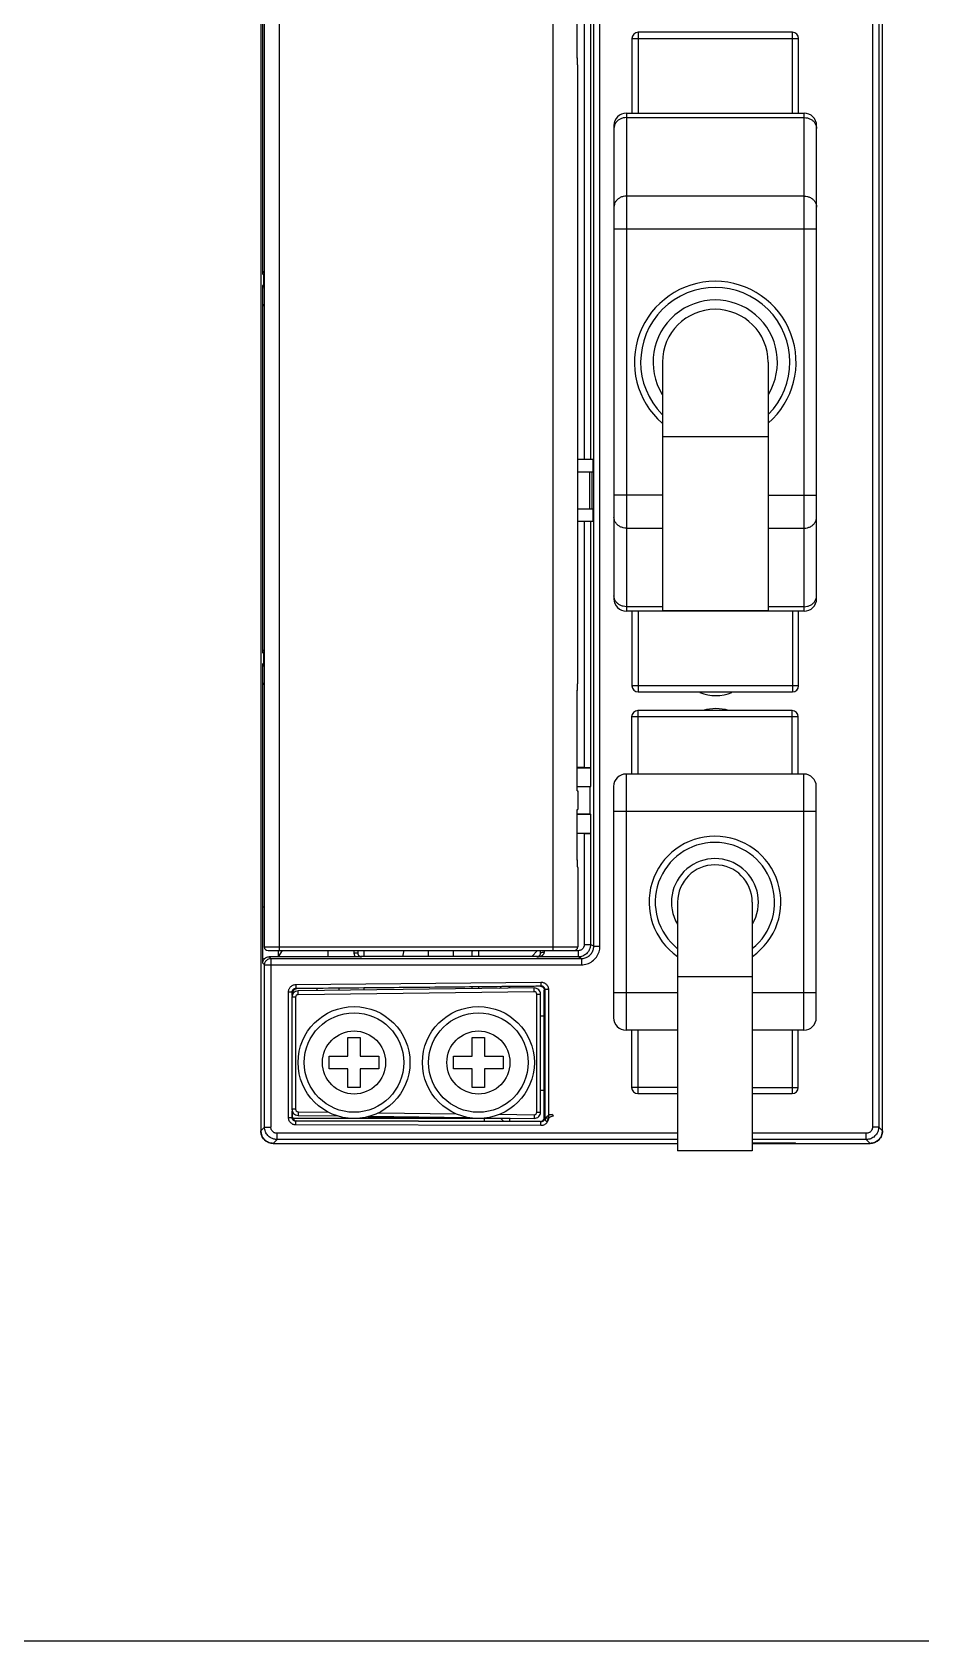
# Model space of a CAD drawing. Header units: millimetres. Extents: x -300 to 5587, y 233 to 3316.
# Drawn here: x 5368.1 to 5439.6, y 1526 to 1655.4 of the extents above; entities that cross this region are included whole.
import ezdxf

# ---------------------------------------------------------------- set-up
doc = ezdxf.new("R2010")
doc.units = ezdxf.units.MM

msp = doc.modelspace()

# ---------------------------------------------------------------- linework, layer by layer
at = {"color": 7, "linetype": 'Continuous'}
for p, q in [((5386.528, 1725.922), (5386.528, 1567.027)), ((5436.528, 1567.027), (5436.528, 1725.922)), ((5435.722, 1692.787), (5435.722, 1567.332)), ((5436.222, 1692.304), (5436.222, 1567.332)), ((5386.813, 1674.227), (5386.813, 1581.827)), ((5388.013, 1674.527), (5388.013, 1581.527)), ((5410.013, 1674.527), (5410.013, 1581.527)), ((5413.308, 1581.887), (5413.308, 1674.167)), ((5413.808, 1581.887), (5413.808, 1674.167)), ((5386.692, 1635.929), (5386.692, 1669.691)), ((5411.982, 1653.306), (5411.982, 1661.377)), ((5411.986, 1653.318), (5411.986, 1661.377)), ((5412.545, 1659.52), (5412.545, 1621.027)), ((5413.045, 1659.528), (5413.045, 1621.027)), ((5416.378, 1654.877), (5416.378, 1648.877)), ((5416.378, 1654.877), (5429.778, 1654.877)), ((5416.878, 1655.377), (5416.878, 1648.877)), ((5429.278, 1655.377), (5416.878, 1655.377)), ((5429.278, 1648.877), (5429.278, 1655.377)), ((5429.778, 1648.877), (5429.778, 1654.877)), ((5411.982, 1653.306), (5411.986, 1653.319)), ((5412.013, 1603.047), (5412.013, 1652.706)), ((5415.928, 1648.877), (5415.928, 1608.827)), ((5415.928, 1648.877), (5430.228, 1648.877)), ((5415.928, 1648.519), (5430.228, 1648.519)), ((5430.228, 1608.827), (5430.228, 1648.877)), ((5414.928, 1647.877), (5414.928, 1609.827)), ((5431.228, 1609.827), (5431.228, 1647.877)), ((5430.228, 1642.201), (5415.928, 1642.201)), ((5431.228, 1639.559), (5414.928, 1639.559)), ((5386.692, 1635.929), (5386.755, 1635.866)), ((5386.755, 1635.866), (5386.755, 1635.088)), ((5386.755, 1635.088), (5386.694, 1635.027)), ((5386.694, 1633.393), (5386.694, 1635.027)), ((5386.813, 1633.512), (5386.692, 1633.391)), ((5386.692, 1605.479), (5386.692, 1633.391)), ((5418.828, 1628.852), (5418.828, 1608.852)), ((5427.328, 1628.852), (5427.328, 1608.852)), ((5427.328, 1622.852), (5418.828, 1622.852)), ((5413.237, 1621.027), (5412.013, 1621.027)), ((5413.237, 1621.027), (5413.237, 1620.027)), ((5412.013, 1620.027), (5413.237, 1620.027)), ((5412.968, 1620.027), (5412.968, 1617.027)), ((5413.168, 1617.027), (5413.168, 1620.027)), ((5418.828, 1618.145), (5414.928, 1618.145)), ((5427.328, 1618.145), (5431.228, 1618.145)), ((5413.237, 1617.027), (5412.013, 1617.027)), ((5413.237, 1616.027), (5412.013, 1616.027)), ((5412.545, 1616.027), (5412.545, 1596.24)), ((5413.045, 1616.027), (5413.045, 1596.231)), ((5413.237, 1617.027), (5413.237, 1616.027)), ((5415.928, 1615.503), (5418.828, 1615.503)), ((5427.328, 1615.503), (5430.228, 1615.503)), ((5418.828, 1609.185), (5415.928, 1609.185)), ((5430.228, 1608.827), (5415.928, 1608.827)), ((5416.378, 1608.827), (5416.378, 1602.827)), ((5416.878, 1608.827), (5416.878, 1602.327)), ((5427.328, 1608.852), (5418.828, 1608.852)), ((5430.228, 1609.185), (5427.328, 1609.185)), ((5429.278, 1608.827), (5429.278, 1602.327)), ((5429.778, 1602.827), (5429.778, 1608.827)), ((5386.528, 1607.527), (5386.566, 1607.527)), ((5386.566, 1598.527), (5386.566, 1607.527)), ((5386.692, 1605.479), (5386.755, 1605.416)), ((5386.755, 1604.638), (5386.694, 1604.577)), ((5386.694, 1602.943), (5386.694, 1604.577)), ((5386.755, 1605.416), (5386.755, 1604.638)), ((5386.813, 1603.062), (5386.692, 1602.941)), ((5386.692, 1585.027), (5386.692, 1602.941)), ((5411.986, 1602.435), (5411.982, 1602.448)), ((5411.982, 1594.377), (5411.982, 1602.448)), ((5411.986, 1594.377), (5411.986, 1602.436)), ((5429.778, 1602.827), (5416.378, 1602.827)), ((5416.878, 1602.327), (5429.278, 1602.327)), ((5429.753, 1600.327), (5416.353, 1600.327)), ((5416.353, 1600.327), (5416.353, 1595.727)), ((5429.253, 1600.827), (5416.853, 1600.827)), ((5416.853, 1600.827), (5416.853, 1595.727)), ((5429.253, 1595.727), (5429.253, 1600.827)), ((5429.753, 1595.727), (5429.753, 1600.327)), ((5386.528, 1598.527), (5386.566, 1598.527)), ((5412.545, 1596.24), (5411.986, 1596.24)), ((5413.084, 1596.212), (5411.986, 1596.212)), ((5413.045, 1596.231), (5413.084, 1596.212)), ((5413.084, 1594.717), (5413.084, 1596.212)), ((5415.903, 1595.727), (5415.903, 1575.127)), ((5430.203, 1595.727), (5415.903, 1595.727)), ((5430.203, 1575.127), (5430.203, 1595.727)), ((5411.982, 1594.377), (5412.013, 1594.377)), ((5411.986, 1594.717), (5413.084, 1594.717)), ((5413.028, 1594.69), (5411.986, 1594.69)), ((5412.013, 1594.377), (5412.013, 1592.877)), ((5413.028, 1594.69), (5413.084, 1594.717)), ((5413.028, 1592.49), (5413.028, 1594.69)), ((5414.903, 1594.727), (5414.903, 1576.127)), ((5431.203, 1576.127), (5431.203, 1594.727)), ((5411.982, 1592.877), (5412.013, 1592.877)), ((5411.982, 1588.806), (5411.982, 1592.877)), ((5411.986, 1588.818), (5411.986, 1592.877)), ((5431.203, 1592.727), (5414.903, 1592.727)), ((5413.028, 1592.49), (5411.986, 1592.49)), ((5413.084, 1592.462), (5411.986, 1592.462)), ((5413.028, 1592.49), (5413.084, 1592.462)), ((5413.084, 1590.967), (5413.084, 1592.462)), ((5411.986, 1590.967), (5413.084, 1590.967)), ((5412.545, 1590.94), (5411.986, 1590.94)), ((5412.545, 1590.94), (5412.545, 1582.018)), ((5413.045, 1590.948), (5413.084, 1590.967)), ((5413.045, 1590.948), (5413.045, 1582.018)), ((5411.982, 1588.806), (5411.986, 1588.819)), ((5412.013, 1588.206), (5412.013, 1581.827)), ((5386.813, 1585.027), (5386.692, 1585.027)), ((5386.694, 1580.527), (5386.694, 1585.027)), ((5420.053, 1585.427), (5420.053, 1565.427)), ((5426.053, 1585.427), (5426.053, 1565.427)), ((5386.813, 1581.827), (5412.013, 1581.827)), ((5387.113, 1581.527), (5411.713, 1581.527)), ((5394.106, 1581.027), (5387.194, 1581.027)), ((5387.194, 1581.027), (5387.333, 1580.887)), ((5388.24, 1581.527), (5387.928, 1581.027)), ((5387.928, 1581.527), (5387.928, 1581.027)), ((5391.928, 1581.527), (5391.928, 1581.027)), ((5394.023, 1581.527), (5394.023, 1581.332)), ((5394.323, 1581.332), (5394.023, 1581.332)), ((5394.323, 1581.527), (5394.323, 1581.332)), ((5408.766, 1581.065), (5394.59, 1581.065)), ((5394.623, 1581.032), (5394.59, 1581.065)), ((5394.828, 1581.527), (5394.828, 1581.065)), ((5397.941, 1581.065), (5398.047, 1581.527)), ((5400.028, 1581.065), (5400.028, 1581.527)), ((5402.028, 1581.065), (5402.028, 1581.527)), ((5403.528, 1581.065), (5403.528, 1581.527)), ((5404.028, 1581.527), (5404.028, 1581.065)), ((5408.316, 1581.065), (5408.778, 1581.527)), ((5408.719, 1581.018), (5408.766, 1581.065)), ((5412.045, 1581.018), (5408.719, 1581.018)), ((5412.045, 1581.518), (5411.713, 1581.518)), ((5412.045, 1581.518), (5412.045, 1581.018)), ((5412.308, 1580.887), (5412.045, 1581.018)), ((5412.545, 1582.018), (5413.045, 1582.018)), ((5413.308, 1581.887), (5413.045, 1582.018)), ((5413.308, 1581.887), (5413.808, 1581.887)), ((5386.694, 1580.527), (5386.834, 1580.387)), ((5386.834, 1567.332), (5386.834, 1580.387)), ((5386.834, 1580.387), (5412.308, 1580.387)), ((5387.333, 1580.887), (5387.333, 1567.332)), ((5387.333, 1580.887), (5412.308, 1580.887)), ((5412.308, 1580.887), (5412.308, 1580.387)), ((5389.35, 1578.801), (5409.055, 1578.996)), ((5389.35, 1578.801), (5389.353, 1578.501)), ((5389.353, 1578.501), (5409.058, 1578.696)), ((5408.522, 1578.521), (5389.522, 1578.283)), ((5391.028, 1578.484), (5391.028, 1578.302)), ((5392.828, 1578.325), (5392.828, 1578.502)), ((5394.828, 1578.521), (5394.828, 1578.35)), ((5403.528, 1578.458), (5403.528, 1578.606)), ((5404.028, 1578.611), (5404.028, 1578.465)), ((5405.737, 1578.486), (5405.88, 1578.629)), ((5406.453, 1578.495), (5406.594, 1578.636)), ((5408.525, 1578.221), (5408.522, 1578.521)), ((5409.055, 1578.996), (5409.058, 1578.696)), ((5409.328, 1578.362), (5409.361, 1578.396)), ((5409.328, 1568.077), (5409.328, 1578.351)), ((5409.361, 1578.396), (5409.361, 1568.056)), ((5409.661, 1578.396), (5409.361, 1578.396)), ((5409.661, 1578.396), (5409.661, 1568.056)), ((5426.053, 1579.427), (5420.053, 1579.427)), ((5388.756, 1568.105), (5388.756, 1578.201)), ((5388.756, 1578.201), (5389.056, 1578.201)), ((5389.028, 1577.783), (5389.028, 1568.771)), ((5389.328, 1577.783), (5389.028, 1577.783)), ((5389.056, 1577.927), (5389.056, 1578.201)), ((5389.09, 1578.01), (5389.09, 1578.168)), ((5389.115, 1578.048), (5389.115, 1578.17)), ((5389.328, 1577.783), (5389.328, 1568.771)), ((5389.525, 1577.983), (5389.522, 1578.283)), ((5408.525, 1578.221), (5389.525, 1577.983)), ((5408.728, 1568.533), (5408.728, 1578.021)), ((5408.728, 1578.021), (5409.028, 1578.021)), ((5409.028, 1568.533), (5409.028, 1578.021)), ((5420.053, 1578.127), (5414.903, 1578.127)), ((5431.203, 1578.127), (5426.053, 1578.127)), ((5409.028, 1576.277), (5409.328, 1576.277)), ((5393.528, 1574.527), (5394.528, 1574.527)), ((5393.528, 1573.027), (5393.528, 1574.527)), ((5394.528, 1574.527), (5394.528, 1573.027)), ((5403.528, 1574.527), (5404.528, 1574.527)), ((5403.528, 1573.027), (5403.528, 1574.527)), ((5404.528, 1574.527), (5404.528, 1573.027)), ((5420.053, 1575.127), (5415.903, 1575.127)), ((5416.353, 1575.127), (5416.353, 1570.527)), ((5416.853, 1575.127), (5416.853, 1570.027)), ((5430.203, 1575.127), (5426.053, 1575.127)), ((5429.253, 1575.127), (5429.253, 1570.027)), ((5429.753, 1570.527), (5429.753, 1575.127)), ((5392.028, 1573.027), (5393.528, 1573.027)), ((5392.028, 1572.027), (5392.028, 1573.027)), ((5393.528, 1572.027), (5392.028, 1572.027)), ((5393.528, 1570.527), (5393.528, 1572.027)), ((5394.528, 1573.027), (5396.028, 1573.027)), ((5396.028, 1572.027), (5394.528, 1572.027)), ((5394.528, 1572.027), (5394.528, 1570.527)), ((5396.028, 1573.027), (5396.028, 1572.027)), ((5402.028, 1573.027), (5403.528, 1573.027)), ((5402.028, 1572.027), (5402.028, 1573.027)), ((5403.528, 1572.027), (5402.028, 1572.027)), ((5403.528, 1570.527), (5403.528, 1572.027)), ((5404.528, 1573.027), (5406.028, 1573.027)), ((5406.028, 1572.027), (5404.528, 1572.027)), ((5404.528, 1572.027), (5404.528, 1570.527)), ((5406.028, 1573.027), (5406.028, 1572.027)), ((5394.528, 1570.527), (5393.528, 1570.527)), ((5404.528, 1570.527), (5403.528, 1570.527)), ((5409.328, 1570.277), (5409.028, 1570.277)), ((5420.053, 1570.527), (5416.353, 1570.527)), ((5416.853, 1570.027), (5420.053, 1570.027)), ((5426.053, 1570.527), (5429.753, 1570.527)), ((5426.053, 1570.027), (5429.253, 1570.027)), ((5388.756, 1568.105), (5389.056, 1568.105)), ((5389.328, 1568.771), (5389.028, 1568.771)), ((5389.056, 1568.105), (5389.056, 1568.627)), ((5389.09, 1568.138), (5389.09, 1568.544)), ((5389.09, 1568.138), (5389.091, 1568.542)), ((5406.528, 1568.027), (5389.119, 1568.027)), ((5389.525, 1568.571), (5389.522, 1568.271)), ((5389.522, 1568.271), (5392.732, 1568.231)), ((5389.525, 1568.571), (5391.964, 1568.54)), ((5395.223, 1568.2), (5403.3, 1568.099)), ((5395.328, 1568.198), (5395.328, 1568.127)), ((5395.328, 1568.127), (5400.528, 1568.127)), ((5395.987, 1568.49), (5402.23, 1568.412)), ((5396.149, 1568.027), (5396.259, 1568.127)), ((5399.496, 1568.146), (5399.496, 1568.027)), ((5399.528, 1568.146), (5399.528, 1568.027)), ((5402.941, 1568.103), (5402.968, 1568.073)), ((5404.528, 1567.796), (5404.528, 1568.027)), ((5404.644, 1568.082), (5408.522, 1568.033)), ((5405.735, 1568.368), (5408.525, 1568.333)), ((5406.063, 1567.791), (5405.828, 1568.027)), ((5406.235, 1568.027), (5406.235, 1568.062)), ((5406.528, 1568.058), (5406.528, 1567.79)), ((5408.525, 1568.333), (5408.522, 1568.033)), ((5408.728, 1568.533), (5409.028, 1568.533)), ((5409.361, 1568.056), (5409.328, 1568.089)), ((5409.661, 1568.056), (5409.361, 1568.056)), ((5410.065, 1568.227), (5409.933, 1568.36)), ((5386.834, 1567.332), (5386.528, 1567.027)), ((5386.834, 1567.332), (5387.333, 1567.332)), ((5420.053, 1566.833), (5387.833, 1566.833)), ((5387.833, 1566.333), (5387.833, 1566.833)), ((5389.389, 1567.838), (5389.355, 1567.805)), ((5409.06, 1567.756), (5389.355, 1567.805)), ((5389.355, 1567.505), (5389.355, 1567.805)), ((5409.06, 1567.456), (5389.355, 1567.505)), ((5409.028, 1567.783), (5389.389, 1567.838)), ((5409.06, 1567.756), (5409.027, 1567.789)), ((5409.06, 1567.456), (5409.06, 1567.756)), ((5409.424, 1567.868), (5409.565, 1567.727)), ((5435.222, 1566.833), (5426.053, 1566.833)), ((5435.222, 1566.333), (5435.222, 1566.833)), ((5436.222, 1567.332), (5435.722, 1567.332)), ((5436.222, 1567.332), (5436.528, 1567.027)), ((5387.833, 1566.333), (5387.528, 1566.027)), ((5387.528, 1566.027), (5420.053, 1566.027)), ((5420.053, 1566.333), (5387.833, 1566.333)), ((5426.053, 1565.427), (5420.053, 1565.427)), ((5435.222, 1566.333), (5426.053, 1566.333)), ((5426.053, 1566.065), (5429.528, 1566.065)), ((5426.053, 1566.027), (5435.528, 1566.027)), ((5429.528, 1566.027), (5429.528, 1566.065)), ((5435.222, 1566.333), (5435.528, 1566.027))]:
    msp.add_line(p, q, dxfattribs=at)
msp.add_line((5307.403, 1526.019), (5586.786, 1526.019))
for centre, radius in [((5394.028, 1572.527), 4.5), ((5404.028, 1572.527), 4.5), ((5394.028, 1572.527), 4), ((5404.028, 1572.527), 4), ((5394.028, 1572.527), 2.537), ((5404.028, 1572.527), 2.537)]:
    msp.add_circle(centre, radius, dxfattribs=at)
for centre, radius, start, end in [((5416.878, 1654.877), 0.5, 90, 180), ((5429.278, 1654.877), 0.5, 0, 90), ((5415.928, 1647.877), 1, 90, 180), ((5430.228, 1647.877), 1, 0, 90), ((5423.078, 1628.852), 6.5, 311.03496, 228.96504), ((5423.078, 1628.852), 6, 315.2713, 224.72879), ((5423.078, 1628.852), 5, 328.70037, 211.29963), ((5423.078, 1628.852), 4.25, 0, 180), ((5415.928, 1609.827), 1, 180, 270), ((5430.228, 1609.827), 1, 270, 0), ((5416.878, 1602.827), 0.5, 180, 270), ((5423.128, 1605.352), 3.317, 247.10304, 292.90247), ((5429.278, 1602.827), 0.5, 270, 0), ((5416.853, 1600.327), 0.5, 90, 180), ((5423.128, 1597.677), 3.317, 72.26015, 107.76051), ((5429.253, 1600.327), 0.5, 0, 90), ((5415.903, 1594.727), 1, 90, 180), ((5430.203, 1594.727), 1, 0, 90), ((5423.053, 1585.427), 5.3, 304.6163, 235.37235), ((5423.053, 1585.427), 4.8, 308.77013, 231.25459), ((5423.053, 1585.427), 3.5, 329.56273, 210.43727), ((5423.053, 1585.427), 3, 0, 180), ((5387.113, 1581.827), 0.3, 180, 270), ((5411.713, 1581.827), 0.3, 270, 0), ((5408.528, 1578.021), 0.5, 0, 90.71616), ((5389.528, 1577.783), 0.5, 90.71616, 180), ((5389.528, 1577.783), 0.2, 90.71616, 180), ((5408.528, 1578.021), 0.2, 0, 90.71616), ((5415.903, 1576.127), 1, 180, 270), ((5430.203, 1576.127), 1, 270, 0), ((5416.853, 1570.527), 0.5, 180, 270), ((5429.253, 1570.527), 0.5, 270, 0), ((5389.528, 1568.771), 0.5, 180, 269.28384), ((5389.528, 1568.771), 0.2, 180, 269.28384), ((5395.328, 1568.627), 0.5, 246.36286, 270), ((5408.528, 1568.533), 0.5, 269.28384, 0), ((5408.528, 1568.533), 0.2, 269.28384, 0), ((5387.528, 1567.027), 1, 180, 270), ((5435.528, 1567.027), 1, 270, 0)]:
    msp.add_arc(centre, radius, start, end, dxfattribs=at)
for points, start_tangent, end_tangent in [([(5412.013, 1652.706), (5412.004, 1653.018), (5411.982, 1653.306)], (-0.0000029, 1), (-0.1048733, 0.9944856)), ([(5411.987, 1653.307), (5411.986, 1653.32)], (-0.0854524, 0.9963423), (-0.0874217, 0.9961714)), ([(5412.013, 1652.706), (5412.011, 1652.868), (5411.998, 1653.168), (5411.987, 1653.307)], (0.0000387, 1), (-0.0854524, 0.9963423)), ([(5415.928, 1648.519), (5415.669, 1648.489), (5415.428, 1648.401), (5415.221, 1648.261), (5415.062, 1648.079), (5414.962, 1647.867)], (-1, 0), (-0.2906709, -0.9568231)), ([(5430.228, 1648.519), (5430.487, 1648.489), (5430.728, 1648.401), (5430.935, 1648.261), (5431.094, 1648.079), (5431.194, 1647.867)], (1, 0), (0.2906708, -0.9568231)), ([(5414.962, 1647.867), (5414.928, 1647.639)], (-0.2906709, -0.9568231), (0, -1)), ([(5431.194, 1647.867), (5431.228, 1647.639)], (0.2906708, -0.9568231), (0, -1)), ([(5415.928, 1642.201), (5415.669, 1642.171), (5415.428, 1642.083), (5415.221, 1641.943), (5415.062, 1641.761), (5414.962, 1641.548), (5414.928, 1641.32)], (-1, 0), (0, -1)), ([(5430.228, 1642.201), (5430.487, 1642.171), (5430.728, 1642.083), (5430.935, 1641.943), (5431.094, 1641.761), (5431.194, 1641.548), (5431.228, 1641.32)], (1, 0), (0, -1)), ([(5386.692, 1635.929), (5386.732, 1636.079), (5386.808, 1636.166)], (0, 1), (0.7901736, 0.612883)), ([(5386.808, 1636.037), (5386.795, 1636.016), (5386.755, 1635.866)], (-0.5690217, -0.8223225), (-0.0003046, -1)), ([(5386.755, 1635.866), (5386.8, 1635.864), (5386.813, 1635.865)], (0.9282475, -0.3719631), (0.9996401, 0.0268277)), ([(5386.808, 1634.792), (5386.734, 1634.877), (5386.694, 1635.027)], (-0.7849729, 0.6195301), (0, 1)), ([(5386.813, 1635.089), (5386.779, 1635.089), (5386.755, 1635.088)], (-0.9991369, -0.0415377), (-0.9292574, -0.369433)), ([(5386.808, 1634.917), (5386.795, 1634.938), (5386.755, 1635.088)], (-0.5690216, 0.8223226), (-0.0003046, 1)), ([(5415.928, 1615.503), (5415.669, 1615.533), (5415.428, 1615.621), (5415.221, 1615.761), (5415.062, 1615.943), (5414.962, 1616.156), (5414.928, 1616.384)], (-1, 0), (0, 1)), ([(5430.228, 1615.503), (5430.487, 1615.533), (5430.728, 1615.621), (5430.935, 1615.761), (5431.094, 1615.943), (5431.194, 1616.156), (5431.228, 1616.384)], (1, 0), (0, 1)), ([(5415.928, 1609.185), (5415.669, 1609.215), (5415.428, 1609.303), (5415.221, 1609.443), (5415.062, 1609.625), (5414.962, 1609.837), (5414.928, 1610.065)], (-1, 0), (0, 1)), ([(5430.228, 1609.185), (5430.487, 1609.215), (5430.728, 1609.303), (5430.935, 1609.443), (5431.094, 1609.625), (5431.194, 1609.837)], (1, 0), (0.2906709, 0.9568231)), ([(5431.194, 1609.837), (5431.228, 1610.065)], (0.2906709, 0.9568231), (0, 1)), ([(5386.692, 1605.479), (5386.732, 1605.629), (5386.808, 1605.716)], (0, 1), (0.7901736, 0.612883)), ([(5386.808, 1605.587), (5386.795, 1605.566), (5386.755, 1605.416)], (-0.5690217, -0.8223225), (-0.0003046, -1)), ([(5386.808, 1604.342), (5386.734, 1604.427), (5386.694, 1604.577)], (-0.7849729, 0.6195301), (0, 1)), ([(5386.755, 1605.416), (5386.8, 1605.414), (5386.813, 1605.415)], (0.9282475, -0.3719631), (0.9996401, 0.0268277)), ([(5386.813, 1604.639), (5386.779, 1604.639), (5386.755, 1604.638)], (-0.9991369, -0.0415377), (-0.9292574, -0.369433)), ([(5386.808, 1604.467), (5386.795, 1604.488), (5386.755, 1604.638)], (-0.5690216, 0.8223226), (-0.0003046, 1)), ([(5411.982, 1602.448), (5412.005, 1602.74), (5412.013, 1603.047)], (0.1048684, 0.9944861), (0.0001261, 1)), ([(5411.987, 1602.447), (5411.997, 1602.573), (5412.011, 1602.874), (5412.013, 1603.047)], (0.085413, 0.9963456), (0.000108, 1)), ([(5411.986, 1602.434), (5411.987, 1602.447)], (0.0873967, 0.9961736), (0.085413, 0.9963456)), ([(5413.045, 1596.231), (5413.002, 1596.234), (5412.892, 1596.237), (5412.733, 1596.239), (5412.545, 1596.24)], (-0.8944817, 0.4471046), (-1, 0)), ([(5412.545, 1590.94), (5412.733, 1590.94), (5412.892, 1590.942), (5413.002, 1590.945), (5413.045, 1590.948)], (1, 0), (0.8944817, 0.4471046)), ([(5412.013, 1588.206), (5412.004, 1588.518), (5411.982, 1588.806)], (-0.0000029, 1), (-0.1048733, 0.9944856)), ([(5411.987, 1588.807), (5411.986, 1588.82)], (-0.0854524, 0.9963423), (-0.0874217, 0.9961714)), ([(5412.013, 1588.206), (5412.011, 1588.368), (5411.998, 1588.668), (5411.987, 1588.807)], (0.0000387, 1), (-0.0854524, 0.9963423)), ([(5386.694, 1580.527), (5386.732, 1580.718), (5386.84, 1580.881), (5387.002, 1580.989), (5387.194, 1581.027)], (0, 1), (1, 0)), ([(5394.023, 1581.332), (5394.027, 1581.264), (5394.04, 1581.189), (5394.066, 1581.11)], (0.0000101, -1), (0.371418, -0.9284658)), ([(5394.066, 1581.11), (5394.106, 1581.027)], (0.371418, -0.9284658), (0.5089078, -0.8608211)), ([(5394.288, 1581.028), (5394.106, 1581.027)], (-0.9999728, -0.0073716), (-1, 0.0000003)), ([(5394.623, 1581.032), (5394.461, 1581.03), (5394.288, 1581.028)], (-0.9998474, -0.017468), (-0.9999728, -0.0073716)), ([(5394.323, 1581.332), (5394.325, 1581.296), (5394.332, 1581.256), (5394.347, 1581.214)], (0.0003111, -1), (0.3949433, -0.9187055)), ([(5394.347, 1581.214), (5394.37, 1581.17), (5394.404, 1581.127), (5394.41, 1581.12)], (0.3949433, -0.9187055), (0.706504, -0.707709)), ([(5394.377, 1581.153), (5394.44, 1581.106)], (0.7071068, -0.7071068), (0.867064, -0.4981968)), ([(5394.41, 1581.12), (5394.447, 1581.089), (5394.5, 1581.058), (5394.56, 1581.039), (5394.623, 1581.032)], (0.706504, -0.707709), (1, -0.0002622)), ([(5394.44, 1581.106), (5394.59, 1581.065)], (0.867064, -0.4981968), (1, 0)), ([(5403.528, 1581.277), (5403.568, 1581.474)], (0, 1), (0.3935544, 0.9193013)), ([(5408.719, 1581.018), (5408.823, 1581.025), (5408.916, 1581.041), (5408.996, 1581.063), (5409.067, 1581.089), (5409.128, 1581.119), (5409.18, 1581.152), (5409.224, 1581.187), (5409.26, 1581.224)], (0.9999233, 0.0123824), (0.6543562, 0.7561865)), ([(5408.766, 1581.065), (5408.916, 1581.106), (5408.937, 1581.119)], (1, 0), (0.8219276, 0.569592)), ([(5408.94, 1581.115), (5408.954, 1581.13), (5408.977, 1581.159), (5408.995, 1581.188)], (0.7066914, 0.7075219), (0.4797745, 0.8773918)), ([(5408.995, 1581.188), (5409.01, 1581.219), (5409.021, 1581.252), (5409.029, 1581.289)], (0.4797745, 0.8773918), (0.152666, 0.9882778)), ([(5409.029, 1581.289), (5409.033, 1581.332)], (0.152666, 0.9882778), (0.0086662, 0.9999624)), ([(5409.033, 1581.332), (5409.071, 1581.367), (5409.181, 1581.393)], (-0.0726916, 0.9973545), (0.9937509, 0.1116207)), ([(5409.033, 1581.428), (5409.033, 1581.518)], (0.0019762, 0.999998), (-0.0000047, 1)), ([(5409.033, 1581.332), (5409.033, 1581.428)], (0.004175, 0.9999913), (0.0019762, 0.999998)), ([(5409.181, 1581.393), (5409.333, 1581.402)], (0.9937509, 0.1116207), (0.9999922, -0.0039524)), ([(5409.26, 1581.224), (5409.288, 1581.261)], (0.6543562, 0.7561865), (0.5463375, 0.8375651)), ([(5409.288, 1581.261), (5409.31, 1581.302), (5409.326, 1581.348), (5409.333, 1581.402)], (0.5463375, 0.8375651), (0.0067909, 0.9999769)), ([(5409.333, 1581.402), (5409.333, 1581.462), (5409.333, 1581.518)], (0.0066835, 0.9999777), (0.0000004, 1)), ([(5413.045, 1582.018), (5413.036, 1581.889), (5413.012, 1581.764), (5412.971, 1581.641), (5412.91, 1581.517), (5412.827, 1581.396), (5412.719, 1581.28), (5412.582, 1581.175), (5412.419, 1581.091), (5412.236, 1581.037), (5412.045, 1581.018)], (-0.0003135, -1), (-1, -0.0002872)), ([(5412.545, 1582.018), (5412.541, 1581.953), (5412.529, 1581.891), (5412.508, 1581.83), (5412.478, 1581.768), (5412.436, 1581.707), (5412.382, 1581.649), (5412.314, 1581.597), (5412.232, 1581.555), (5412.141, 1581.528), (5412.045, 1581.518)], (-0.0000186, -1), (-1, 0.0000703)), ([(5412.308, 1580.387), (5412.772, 1580.461), (5413.19, 1580.674), (5413.521, 1581.006), (5413.734, 1581.423), (5413.808, 1581.887)], (1, -0.0001157), (0.0000935, 1)), ([(5412.308, 1580.887), (5412.617, 1580.936), (5412.896, 1581.078), (5413.117, 1581.299), (5413.259, 1581.577), (5413.308, 1581.887)], (0.9999999, -0.0003345), (-0.0002775, 1)), ([(5386.834, 1580.387), (5386.843, 1580.485), (5386.876, 1580.59), (5386.939, 1580.694), (5387.035, 1580.788), (5387.167, 1580.859), (5387.333, 1580.887)], (0.0003046, 1), (1, 0.0003046)), ([(5388.756, 1578.201), (5388.763, 1578.292), (5388.786, 1578.389), (5388.83, 1578.49), (5388.897, 1578.587), (5388.987, 1578.674), (5389.096, 1578.742), (5389.219, 1578.785), (5389.35, 1578.801)], (-0.0000028, 1), (0.9999509, 0.0099084)), ([(5389.056, 1578.201), (5389.06, 1578.246), (5389.071, 1578.295), (5389.093, 1578.346), (5389.127, 1578.394), (5389.172, 1578.438), (5389.226, 1578.472), (5389.287, 1578.493), (5389.353, 1578.501)], (-0.0003036, 1), (0.999954, 0.0095902)), ([(5389.09, 1578.168), (5389.129, 1578.317), (5389.238, 1578.427), (5389.397, 1578.468)], (0, 1), (0.9999514, 0.009863)), ([(5389.115, 1578.17), (5389.155, 1578.318), (5389.261, 1578.426)], (0.0024659, 0.999997), (0.8525367, 0.5226673)), ([(5389.261, 1578.426), (5389.365, 1578.466)], (0.8525367, 0.5226673), (0.9886039, 0.1505399)), ([(5389.365, 1578.466), (5389.397, 1578.468)], (0.9886039, 0.1505399), (0.9999565, 0.0093299)), ([(5389.52, 1578.47), (5389.387, 1578.468)], (-0.9999523, -0.0097638), (-0.9999523, -0.0097642)), ([(5408.52, 1578.654), (5402.578, 1578.597), (5396.034, 1578.533), (5389.52, 1578.47)], (-0.9999534, -0.0096531), (-0.9999523, -0.0097638)), ([(5409.022, 1578.659), (5408.52, 1578.654)], (-0.9999535, -0.009648), (-0.9999534, -0.0096531)), ([(5409.022, 1578.659), (5409.179, 1578.618), (5409.292, 1578.499), (5409.328, 1578.362)], (0.9999535, 0.009648), (0.0134265, -0.9999099)), ([(5409.055, 1578.996), (5409.146, 1578.99), (5409.243, 1578.967), (5409.345, 1578.924), (5409.444, 1578.858), (5409.533, 1578.767), (5409.602, 1578.656), (5409.646, 1578.53), (5409.661, 1578.396)], (0.9999513, 0.009868), (0.000075, -1)), ([(5409.058, 1578.696), (5409.103, 1578.693), (5409.152, 1578.682), (5409.203, 1578.66), (5409.253, 1578.627), (5409.297, 1578.581), (5409.331, 1578.526), (5409.354, 1578.463), (5409.361, 1578.396)], (0.9999482, 0.010174), (-0.0002594, -1)), ([(5389.355, 1567.505), (5389.264, 1567.512), (5389.167, 1567.535), (5389.066, 1567.579), (5388.968, 1567.647), (5388.882, 1567.738), (5388.814, 1567.848), (5388.771, 1567.972), (5388.756, 1568.105)], (-0.999997, 0.0024622), (-0.0000565, 1)), ([(5389.31, 1567.808), (5389.262, 1567.82), (5389.211, 1567.842), (5389.162, 1567.876), (5389.119, 1567.921), (5389.085, 1567.976), (5389.064, 1568.038), (5389.056, 1568.105)], (-0.9882978, 0.1525369), (0.0002678, 1)), ([(5389.09, 1568.135), (5389.13, 1567.988), (5389.239, 1567.878), (5389.389, 1567.838)], (0, -1), (0.999997, -0.0024659)), ([(5409.027, 1567.789), (5409.178, 1567.829), (5409.288, 1567.939), (5409.328, 1568.089)], (0.9999969, -0.0024807), (-0.0000149, 1)), ([(5409.661, 1568.056), (5409.655, 1567.97), (5409.635, 1567.88), (5409.596, 1567.785), (5409.535, 1567.688), (5409.447, 1567.597), (5409.335, 1567.522), (5409.203, 1567.473), (5409.06, 1567.456)], (0.0000117, -1), (-0.9999971, 0.0024111)), ([(5409.361, 1568.056), (5409.358, 1568.013), (5409.348, 1567.968), (5409.329, 1567.92), (5409.298, 1567.872), (5409.254, 1567.826), (5409.198, 1567.789), (5409.132, 1567.765), (5409.06, 1567.756)], (0.0003126, -1), (-0.9999963, 0.002736)), ([(5409.424, 1567.868), (5409.448, 1568.021), (5409.519, 1568.158), (5409.63, 1568.266), (5409.77, 1568.336), (5409.933, 1568.36)], (0, 1), (0.9998529, -0.0171505)), ([(5409.565, 1567.727), (5409.603, 1567.918), (5409.712, 1568.081), (5409.874, 1568.189), (5410.065, 1568.227)], (0, 1), (1, 0)), ([(5387.528, 1566.027), (5387.145, 1566.103), (5386.821, 1566.32), (5386.604, 1566.644), (5386.528, 1567.027)], (-1, 0), (0, 1)), ([(5387.833, 1566.333), (5387.709, 1566.34), (5387.586, 1566.364), (5387.462, 1566.404), (5387.337, 1566.465), (5387.213, 1566.549), (5387.094, 1566.66), (5386.987, 1566.8), (5386.903, 1566.965), (5386.851, 1567.146), (5386.834, 1567.332)], (-1, 0.0001505), (-0.0001497, 1)), ([(5387.833, 1566.833), (5387.771, 1566.836), (5387.71, 1566.848), (5387.648, 1566.868), (5387.585, 1566.899), (5387.523, 1566.941), (5387.463, 1566.996), (5387.41, 1567.066), (5387.368, 1567.149), (5387.342, 1567.239), (5387.333, 1567.332)], (-1, -0.0000037), (0.0000084, 1)), ([(5389.355, 1567.805), (5389.31, 1567.808)], (-0.9999977, 0.0021595), (-0.9882978, 0.1525369)), ([(5435.722, 1567.332), (5435.718, 1567.27), (5435.707, 1567.209), (5435.687, 1567.147), (5435.656, 1567.084), (5435.614, 1567.022), (5435.559, 1566.963), (5435.489, 1566.909), (5435.406, 1566.868), (5435.316, 1566.841), (5435.222, 1566.833)], (0.0000037, -1), (-1, 0.0000084)), ([(5436.222, 1567.332), (5436.214, 1567.208), (5436.191, 1567.085), (5436.151, 1566.961), (5436.09, 1566.836), (5436.006, 1566.712), (5435.895, 1566.593), (5435.755, 1566.486), (5435.59, 1566.403), (5435.409, 1566.35), (5435.222, 1566.333)], (-0.0001505, -1), (-1, -0.0001497)), ([(5436.528, 1567.027), (5436.452, 1566.644), (5436.235, 1566.32), (5435.911, 1566.103), (5435.528, 1566.027)], (0, -1), (-1, 0))]:
    msp.add_spline(points, degree=3, dxfattribs=dict(at, start_tangent=start_tangent, end_tangent=end_tangent))

doc.saveas('drawing.dxf')
